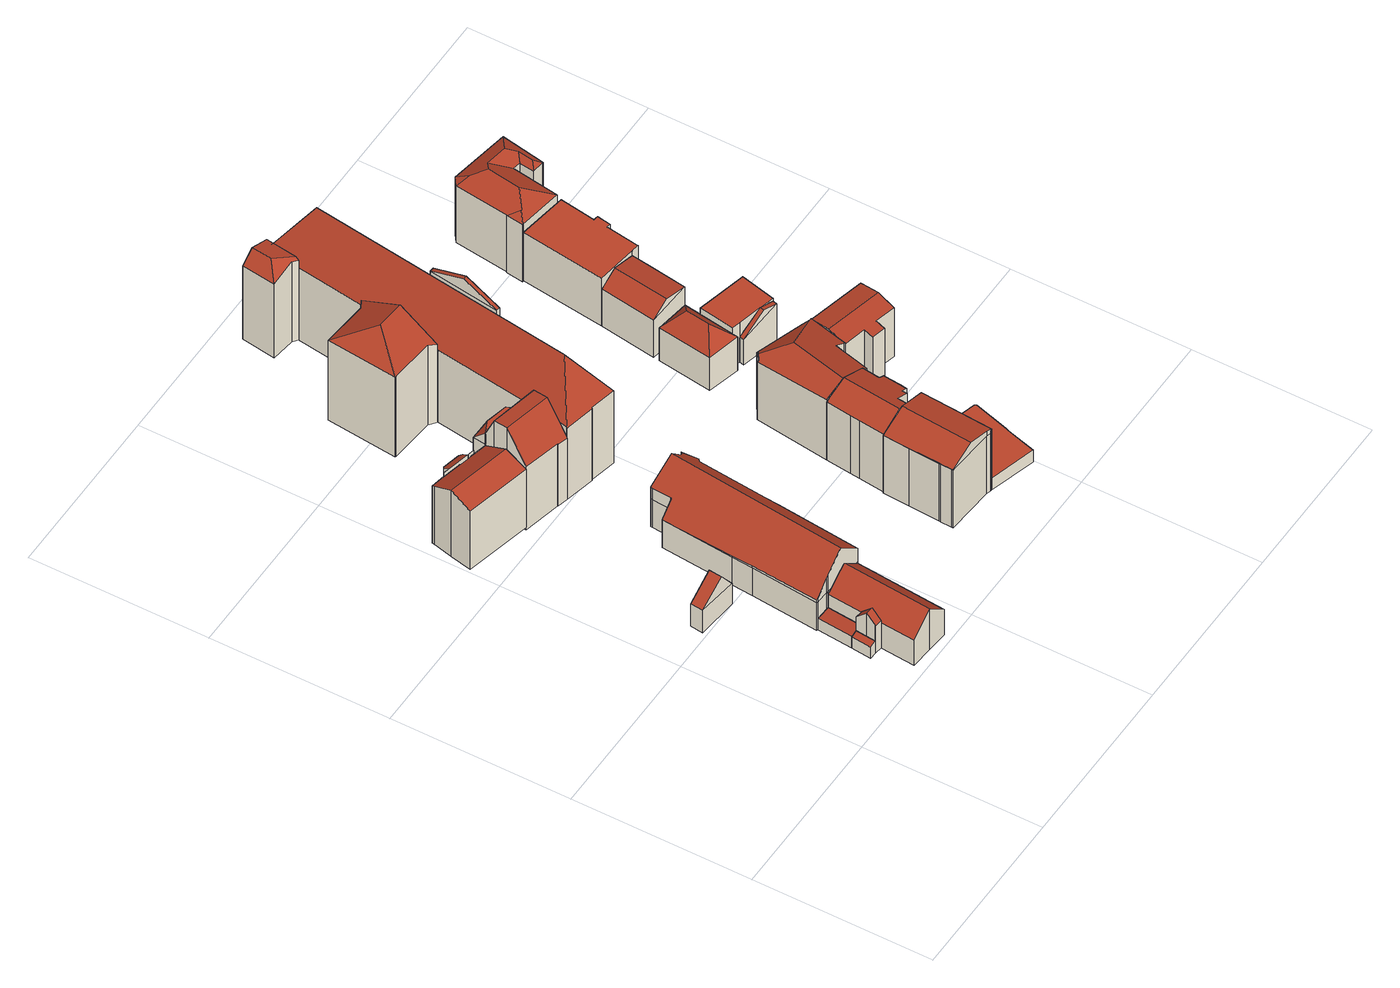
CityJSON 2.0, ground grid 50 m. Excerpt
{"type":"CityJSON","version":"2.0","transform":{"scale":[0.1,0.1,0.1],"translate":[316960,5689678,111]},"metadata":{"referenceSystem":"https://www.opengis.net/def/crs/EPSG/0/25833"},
"CityObjects":{
"building1":{"type":"Building","attributes":{"Gemeindeschluessel":14713000,"Geometrietyp2DReferenz":"3000","function":"31001_9998","roofType":"9999"},"children":["building1-1","building1-2"]},
"building1-1":{"type":"BuildingPart","attributes":{"Dachtyp_tdc":"tdcPolyFlatRoof","Dachneigung":3.26,"QualitaetDacherkennung":76,"Geometrietyp2DReferenz":"3000","roofType":"2100","measuredHeight":4.18},"parents":["building1"],"geometry":[{"type":"MultiSurface","lod":"2","boundaries":[[[0,1,2,3]],[[4,5,6,7,8]],[[5,9,10,6]],[[9,11,12,10]],[[11,0,3,12]],[[11,9,5,4,13,1,0]],[[3,2,7,6,10,12]],[[4,8,13]],[[8,7,2,1,13]]],"semantics":{"surfaces":[{"type":"WallSurface"},{"type":"RoofSurface"},{"type":"GroundSurface"},{"type":"ClosureSurface"}],"values":[0,0,0,0,0,1,2,0,3]}}]},
"building1-2":{"type":"BuildingPart","attributes":{"Dachtyp_tdc":"tdcPolyFlatRoof","Dachneigung":18.22,"QualitaetDacherkennung":62,"Geometrietyp2DReferenz":"3000","roofType":"2100","measuredHeight":4.4},"parents":["building1"],"geometry":[{"type":"MultiSurface","lod":"2","boundaries":[[[14,15,16,2,1]],[[15,17,18,16]],[[17,8,7,18]],[[17,15,14,13,8]],[[7,2,16,18]],[[1,13,14]],[[2,7,8,13,1]]],"semantics":{"surfaces":[{"type":"WallSurface"},{"type":"RoofSurface"},{"type":"GroundSurface"},{"type":"ClosureSurface"}],"values":[0,0,0,1,2,0,3]}}]},
"building2":{"type":"Building","attributes":{"name":"Grundschule am Floßplatz","Dachtyp_tdc":"tdcGableRoof","Gemeindeschluessel":14713000,"Dachneigung":34.61,"QualitaetDacherkennung":3,"Geometrietyp2DReferenz":"3000","function":"31001_3021","roofType":"3100","measuredHeight":12.96},"geometry":[{"type":"MultiSurface","lod":"2","boundaries":[[[19,20,21,22]],[[20,23,24,21]],[[23,25,26,24]],[[25,19,22,26]],[[23,20,27]],[[19,25,28]],[[20,19,28,27]],[[25,23,27,28]],[[22,21,24,26]]],"semantics":{"surfaces":[{"type":"WallSurface"},{"type":"RoofSurface"},{"type":"GroundSurface"}],"values":[0,0,0,0,0,0,1,1,2]}}]},
"building3":{"type":"Building","attributes":{"Gemeindeschluessel":14713000,"Geometrietyp2DReferenz":"3000","function":"31001_9998","roofType":"9999"},"children":["building3-1","building3-2"]},
"building3-1":{"type":"BuildingPart","attributes":{"Dachtyp_tdc":"tdcGableRoof","Dachneigung":45.61,"QualitaetDacherkennung":83,"Geometrietyp2DReferenz":"3000","roofType":"3100","measuredHeight":12.06},"parents":["building3"],"geometry":[{"type":"MultiSurface","lod":"2","boundaries":[[[29,30,31,32,33]],[[30,34,35,31]],[[34,36,37,35]],[[36,38,39,37]],[[38,40,41,42,39]],[[36,34,30,29,43]],[[43,44,40,38,36]],[[45,46,32,31,35,37,39,42]],[[47,48,44,43]],[[46,45,48,47]],[[29,33,47,43]],[[46,47,33,32]],[[44,48,41,40]],[[48,45,42,41]]],"semantics":{"surfaces":[{"type":"WallSurface"},{"type":"RoofSurface"},{"type":"GroundSurface"},{"type":"ClosureSurface"}],"values":[0,0,0,0,0,1,1,2,0,3,0,3,0,3]}}]},
"building3-2":{"type":"BuildingPart","attributes":{"Dachtyp_tdc":"tdcGableRoof","Dachneigung":40.11,"QualitaetDacherkennung":67,"Geometrietyp2DReferenz":"3000","roofType":"3100","measuredHeight":14.02},"parents":["building3"],"geometry":[{"type":"MultiSurface","lod":"2","boundaries":[[[49,50,51,52]],[[50,53,54,51]],[[53,33,32,54]],[[41,55,56,42]],[[55,57,58,56]],[[57,59,60,58]],[[59,61,62,60]],[[61,49,52,62]],[[57,55,41,48,47,33,53,50]],[[50,49,61,59,57]],[[52,51,54,32,46,45,42,56,58,60,62]],[[45,46,47,48]],[[46,32,33,47]],[[41,42,45,48]]],"semantics":{"surfaces":[{"type":"WallSurface"},{"type":"RoofSurface"},{"type":"GroundSurface"},{"type":"ClosureSurface"}],"values":[0,0,0,0,0,0,0,0,1,1,2,3,3,3]}}]},
"building4":{"type":"Building","attributes":{"Gemeindeschluessel":14713000,"Geometrietyp2DReferenz":"3000","function":"31001_9998","roofType":"9999"},"children":["building4-1","building4-2"]},
"building4-1":{"type":"BuildingPart","attributes":{"Dachtyp_tdc":"tdcGableRoof","Dachneigung":25.74,"QualitaetDacherkennung":39,"Geometrietyp2DReferenz":"3000","roofType":"3100","measuredHeight":22.85},"parents":["building4"],"geometry":[{"type":"MultiSurface","lod":"2","boundaries":[[[63,64,65,66]],[[64,67,68,65]],[[67,69,70,68]],[[69,71,72,70]],[[71,73,74,72]],[[73,75,76,74]],[[75,77,78,76]],[[77,79,80,78]],[[73,71,69,67]],[[67,64,63,81,79,77,75,73]],[[80,82,66,65,68,70,72,74,76,78]],[[82,80,79,81]],[[63,66,82,81]]],"semantics":{"surfaces":[{"type":"WallSurface"},{"type":"RoofSurface"},{"type":"GroundSurface"},{"type":"ClosureSurface"}],"values":[0,0,0,0,0,0,0,0,1,1,2,3,3]}}]},
"building4-2":{"type":"BuildingPart","attributes":{"Dachtyp_tdc":"tdcPolyFlatRoof","Dachneigung":32.66,"QualitaetDacherkennung":33,"Geometrietyp2DReferenz":"3000","roofType":"2100","measuredHeight":21.07},"parents":["building4"],"geometry":[{"type":"MultiSurface","lod":"2","boundaries":[[[83,84,85,80,79]],[[84,86,87,85]],[[86,88,89,87]],[[88,90,91,89]],[[90,92,93,91]],[[92,94,95,96,93]],[[97,63,66,63]],[[98,97,94,92,90,88,86,84,83]],[[80,85,87,89,91,93,96,66,96,82]],[[63,95,94,97]],[[66,96,95,63]],[[81,95,94,97,98]],[[82,96,95,81]],[[83,79,81,98]],[[79,80,82,81]]],"semantics":{"surfaces":[{"type":"WallSurface"},{"type":"RoofSurface"},{"type":"GroundSurface"},{"type":"ClosureSurface"}],"values":[0,0,0,0,0,0,0,1,2,0,0,0,3,0,3]}}]},
"building5":{"type":"Building","attributes":{"Dachtyp_tdc":"tdcFreeFormRoof","Gemeindeschluessel":14713000,"Dachneigung":46.4,"QualitaetDacherkennung":31,"Geometrietyp2DReferenz":"3000","function":"31001_9998","roofType":"5000","measuredHeight":20.5},"geometry":[{"type":"MultiSurface","lod":"2","boundaries":[[[99,100,101,102]],[[100,103,104,101]],[[103,105,106,104]],[[105,107,108,106]],[[107,109,110,108]],[[109,111,112,110]],[[111,113,114,112]],[[113,115,116,114]],[[115,117,118,116]],[[117,119,120,118]],[[119,121,122,120]],[[121,123,124,122]],[[123,125,126,124]],[[125,127,128,126]],[[127,129,130,128]],[[129,131,132,130]],[[131,133,134,132]],[[133,135,136,134]],[[135,99,102,136]],[[137,138,139,140,141,103,142,143,144,145,146,147,148,149]],[[150,151,152,149,148,153,154,155,156]],[[119,150,156,121]],[[121,156,155,123]],[[123,155,154,125]],[[125,154,153,127]],[[127,153,148,147,129]],[[113,137,149,152,115]],[[115,152,151,117]],[[117,151,150,119]],[[129,147,146,131]],[[131,146,145,133]],[[133,145,144,135]],[[135,144,143,99]],[[99,143,142,100]],[[100,142,103]],[[105,141,140,107]],[[103,141,105]],[[107,140,139,109]],[[109,139,138,111]],[[111,138,137,113]],[[102,101,104,106,108,110,112,114,116,118,120,122,124,126,128,130,132,134,136]]],"semantics":{"surfaces":[{"type":"WallSurface"},{"type":"RoofSurface"},{"type":"GroundSurface"}],"values":[0,0,0,0,0,0,0,0,0,0,0,0,0,0,0,0,0,0,0,1,1,0,0,0,0,0,0,0,0,0,0,0,0,0,0,0,0,0,0,0,2]}}]},
"building6":{"type":"Building","attributes":{"Gemeindeschluessel":14713000,"Geometrietyp2DReferenz":"3000","function":"31001_9998","roofType":"9999"},"children":["building6-1","building6-2","building6-3","building6-4","building6-5","building6-6"]},
"building6-1":{"type":"BuildingPart","attributes":{"Dachtyp_tdc":"tdcFreeFormRoof","Dachneigung":69.79,"QualitaetDacherkennung":22,"Geometrietyp2DReferenz":"3000","roofType":"5000","measuredHeight":25.45},"parents":["building6"],"geometry":[{"type":"MultiSurface","lod":"2","boundaries":[[[157,158,159,160]],[[158,161,162,159]],[[161,163,164,162]],[[165,157,160,166]],[[157,167,168]],[[169,170,171,172]],[[167,173,174,172,171,168]],[[170,175,157,168,171]],[[157,175,158]],[[158,175,170,169,161]],[[165,173,167,157]],[[161,169,172,163]],[[160,159,162,164,166]],[[166,164,163,165]],[[163,172,174,173,165]]],"semantics":{"surfaces":[{"type":"WallSurface"},{"type":"RoofSurface"},{"type":"GroundSurface"},{"type":"ClosureSurface"}],"values":[0,0,0,0,1,1,1,1,0,0,0,0,2,3,3]}}]},
"building6-2":{"type":"BuildingPart","attributes":{"Dachtyp_tdc":"tdcGableRoof","Dachneigung":22.19,"QualitaetDacherkennung":82,"Geometrietyp2DReferenz":"3000","roofType":"3100","measuredHeight":33.06},"parents":["building6"],"geometry":[{"type":"MultiSurface","lod":"2","boundaries":[[[176,177,178,179,180]],[[177,181,182,178]],[[181,183,184,185,182]],[[181,177,186]],[[176,183,187]],[[177,176,187,186]],[[183,181,186,187]],[[179,178,182,185]],[[180,184,183,176]],[[180,179,185,184]]],"semantics":{"surfaces":[{"type":"WallSurface"},{"type":"RoofSurface"},{"type":"GroundSurface"},{"type":"ClosureSurface"}],"values":[0,0,0,0,0,1,1,2,0,3]}}]},
"building6-3":{"type":"BuildingPart","attributes":{"Dachtyp_tdc":"tdcCutGableRoof","Dachneigung":58.55,"QualitaetDacherkennung":7,"Geometrietyp2DReferenz":"3000","roofType":"9999","measuredHeight":31.28},"parents":["building6"],"geometry":[{"type":"MultiSurface","lod":"2","boundaries":[[[188,189,190,191]],[[189,192,193,190]],[[192,194,195,193]],[[194,196,197,195]],[[196,198,199,197]],[[198,200,173,165,166,199]],[[172,164,163]],[[172,201,202,164]],[[196,194,192,189,188,203,204,205]],[[206,207,201,172,174,200,198]],[[205,206,198,196]],[[191,190,193,195,197,199,166,164,202,208,209,210]],[[174,173,200]],[[163,164,166,165]],[[172,163,165,173,174]],[[211,207,206]],[[208,202,201,207,211]],[[212,211,206,205]],[[209,208,211,212]],[[204,212,205]],[[188,191,210,203]],[[209,212,204,203,210]]],"semantics":{"surfaces":[{"type":"WallSurface"},{"type":"RoofSurface"},{"type":"GroundSurface"},{"type":"ClosureSurface"}],"values":[0,0,0,0,0,0,0,0,1,1,1,2,0,3,3,0,3,0,3,0,3,3]}}]},
"building6-4":{"type":"BuildingPart","attributes":{"Dachtyp_tdc":"tdcHipAndGableRoof","Dachneigung":28.43,"QualitaetDacherkennung":37,"Geometrietyp2DReferenz":"3000","roofType":"5000","measuredHeight":33.02},"parents":["building6"],"geometry":[{"type":"MultiSurface","lod":"2","boundaries":[[[213,214,215,216,217]],[[214,218,219,215]],[[218,220,221,219]],[[220,222,223,221]],[[222,224,225,223]],[[224,226,227,225]],[[226,228,227]],[[222,220,229]],[[220,218,214,213,230,229]],[[230,226,224,222,229]],[[231,216,215,219,221,223,225,227]],[[232,228,226,230]],[[231,227,228,232]],[[213,217,232,230]],[[231,232,217,216]]],"semantics":{"surfaces":[{"type":"WallSurface"},{"type":"RoofSurface"},{"type":"GroundSurface"},{"type":"ClosureSurface"}],"values":[0,0,0,0,0,0,0,1,1,1,2,0,3,0,3]}}]},
"building6-5":{"type":"BuildingPart","attributes":{"Dachtyp_tdc":"tdcFreeFormRoof","Dachneigung":59.21,"QualitaetDacherkennung":7,"Geometrietyp2DReferenz":"3000","roofType":"5000","measuredHeight":38.52},"parents":["building6"],"geometry":[{"type":"MultiSurface","lod":"2","boundaries":[[[233,234,235,236]],[[234,180,179,235]],[[184,237,238,185]],[[237,239,240,238]],[[239,241,242,240]],[[241,243,244,242]],[[243,245,246,244]],[[245,247,248,246]],[[247,249,250,248]],[[249,251,188,191,250]],[[252,202,201]],[[252,253,254,202]],[[253,217,216,254]],[[228,255,227]],[[255,256,257,227]],[[258,259,260,261]],[[259,262,263,260]],[[262,264,265,263]],[[264,266,267,265]],[[266,233,236,267]],[[262,259,258,268]],[[258,269,256,255,228,232,217,253,252,207,211,212,204,270,271,268]],[[270,251,249,247,245,271]],[[245,243,241,239,237,184,180,234,233,266,264,262,268,271]],[[236,235,179,185,238,240,242,244,246,248,250,191,210,209,208,202,254,216,231,227,257,272,261,260,263,265,267]],[[185,179,180,184]],[[203,188,251,270]],[[210,191,188,203]],[[204,203,270]],[[201,207,252]],[[202,208,211,207,201]],[[208,209,212,211]],[[209,210,203,204,212]],[[227,231,232,228]],[[231,216,217,232]],[[261,272,269,258]],[[272,257,256,269]]],"semantics":{"surfaces":[{"type":"WallSurface"},{"type":"RoofSurface"},{"type":"GroundSurface"},{"type":"ClosureSurface"}],"values":[0,0,0,0,0,0,0,0,0,0,0,0,0,0,0,0,0,0,0,0,1,1,1,1,2,3,0,3,0,0,3,3,3,3,3,3,3]}}]},
"building6-6":{"type":"BuildingPart","attributes":{"Dachtyp_tdc":"tdcHipAndGableRoof","Dachneigung":49.85,"QualitaetDacherkennung":31,"Geometrietyp2DReferenz":"3000","roofType":"5000","measuredHeight":29.29},"parents":["building6"],"geometry":[{"type":"MultiSurface","lod":"2","boundaries":[[[273,274,258,261,275]],[[276,277,278,257,256]],[[277,279,280,278]],[[279,281,282,280]],[[281,283,284,282]],[[283,273,275,284]],[[279,277,276,285,286]],[[285,274,273,286]],[[273,283,281,279,286]],[[275,261,272,257,278,280,282,284]],[[285,269,258,274]],[[269,272,261,258]],[[276,256,269,285]],[[272,269,256,257]]],"semantics":{"surfaces":[{"type":"WallSurface"},{"type":"RoofSurface"},{"type":"GroundSurface"},{"type":"ClosureSurface"}],"values":[0,0,0,0,0,0,1,1,1,2,0,3,0,3]}}]},
"building7":{"type":"Building","attributes":{"Dachtyp_tdc":"tdcFreeFormRoof","Gemeindeschluessel":14713000,"Dachneigung":23.49,"QualitaetDacherkennung":49,"Geometrietyp2DReferenz":"3000","function":"31001_9998","roofType":"5000","measuredHeight":23.31},"geometry":[{"type":"MultiSurface","lod":"2","boundaries":[[[287,288,289,290]],[[288,291,292,289]],[[291,293,294,292]],[[293,295,296,294]],[[295,297,298,296]],[[297,299,300,298]],[[299,301,302,300]],[[301,303,304,302]],[[303,305,306,304]],[[305,307,308,306]],[[307,309,310,308]],[[309,311,312,310]],[[311,287,290,312]],[[313,314,315,316,317,318,319,320]],[[318,321,295,322,323,324,325,326,319]],[[309,320,319,326,311]],[[311,326,325,287]],[[287,325,324,288]],[[288,324,323,291]],[[291,323,322,293]],[[293,322,295]],[[295,321,297]],[[297,321,318,317,299]],[[307,313,320,309]],[[299,317,316,301]],[[301,316,315,303]],[[303,315,314,305]],[[305,314,313,307]],[[290,289,292,294,296,298,300,302,304,306,308,310,312]]],"semantics":{"surfaces":[{"type":"WallSurface"},{"type":"RoofSurface"},{"type":"GroundSurface"}],"values":[0,0,0,0,0,0,0,0,0,0,0,0,0,1,1,0,0,0,0,0,0,0,0,0,0,0,0,0,2]}}]},
"building8":{"type":"Building","attributes":{"Dachtyp_tdc":"tdcFreeFormRoof","Gemeindeschluessel":14713000,"Dachneigung":20.38,"QualitaetDacherkennung":72,"Geometrietyp2DReferenz":"3000","function":"31001_9998","roofType":"5000","measuredHeight":22.98},"geometry":[{"type":"MultiSurface","lod":"2","boundaries":[[[327,328,329,330]],[[328,331,332,329]],[[331,333,334,332]],[[333,335,336,334]],[[335,337,338,336]],[[337,339,340,338]],[[339,341,342,340]],[[341,343,344,342]],[[343,345,346,344]],[[345,347,348,346]],[[347,349,350,348]],[[349,351,352,350]],[[351,353,354,352]],[[353,355,356,354]],[[355,357,358,356]],[[357,327,330,358]],[[359,360,339,337,335,333,331,328]],[[343,341,360,359,327,357,355,353,351,349,347,345]],[[328,327,359]],[[341,339,360]],[[330,329,332,334,336,338,340,342,344,346,348,350,352,354,356,358]]],"semantics":{"surfaces":[{"type":"WallSurface"},{"type":"RoofSurface"},{"type":"GroundSurface"}],"values":[0,0,0,0,0,0,0,0,0,0,0,0,0,0,0,0,1,1,0,0,2]}}]},
"building9":{"type":"Building","attributes":{"Dachtyp_tdc":"tdcPolyFlatRoof","Gemeindeschluessel":14713000,"Dachneigung":0,"QualitaetDacherkennung":69,"Geometrietyp2DReferenz":"3000","function":"31001_9998","roofType":"1000","measuredHeight":4.03},"geometry":[{"type":"MultiSurface","lod":"2","boundaries":[[[361,362,363,364]],[[362,365,366,363]],[[365,367,304,366]],[[367,368,302,304]],[[368,369,370,302]],[[369,371,372,370]],[[371,373,374,372]],[[373,375,376,374]],[[375,377,378,376]],[[377,361,364,378]],[[377,375,373,371,369,368,367,365,362,361]],[[364,363,366,304,302,370,372,374,376,378]]],"semantics":{"surfaces":[{"type":"WallSurface"},{"type":"RoofSurface"},{"type":"GroundSurface"}],"values":[0,0,0,0,0,0,0,0,0,0,1,2]}}]},
"building10":{"type":"Building","attributes":{"Dachtyp_tdc":"tdcFreeFormRoof","Gemeindeschluessel":14713000,"Dachneigung":24.16,"QualitaetDacherkennung":29,"Geometrietyp2DReferenz":"3000","function":"31001_9998","roofType":"5000","measuredHeight":22.96},"geometry":[{"type":"MultiSurface","lod":"2","boundaries":[[[379,380,381,382]],[[380,383,384,381]],[[383,385,386,384]],[[385,387,388,386]],[[387,389,390,388]],[[389,391,392,390]],[[391,393,394,392]],[[393,395,396,394]],[[395,397,398,396]],[[397,399,400,398]],[[399,401,402,400]],[[401,403,404,402]],[[403,405,406,404]],[[405,407,408,406]],[[407,409,342,408]],[[409,410,340,342]],[[410,379,382,340]],[[411,391,389,387,385,412,413]],[[414,413,412,383,380,379,410]],[[407,405,403,401,399,397,395,393,411,413,414,409]],[[385,383,412]],[[393,391,411]],[[410,409,414]],[[382,381,384,386,388,390,392,394,396,398,400,402,404,406,408,342,340]]],"semantics":{"surfaces":[{"type":"WallSurface"},{"type":"RoofSurface"},{"type":"GroundSurface"}],"values":[0,0,0,0,0,0,0,0,0,0,0,0,0,0,0,0,0,1,1,1,0,0,0,2]}}]},
"building11":{"type":"Building","attributes":{"Dachtyp_tdc":"tdcHipRoof","Gemeindeschluessel":14713000,"Dachneigung":47.55,"QualitaetDacherkennung":65,"Geometrietyp2DReferenz":"3000","function":"31001_9998","roofType":"3200","measuredHeight":16.4},"geometry":[{"type":"MultiSurface","lod":"2","boundaries":[[[415,416,417,418]],[[416,419,420,417]],[[419,421,422,420]],[[421,415,418,422]],[[419,416,423]],[[415,421,424]],[[416,415,424,423]],[[421,419,423,424]],[[418,417,420,422]]],"semantics":{"surfaces":[{"type":"WallSurface"},{"type":"RoofSurface"},{"type":"GroundSurface"}],"values":[0,0,0,0,1,1,1,1,2]}}]},
"building12":{"type":"Building","attributes":{"Gemeindeschluessel":14713000,"Dachtyp_tdc":"tdcFreeFormRoof","Dachneigung":10.67,"QualitaetDacherkennung":47,"Geometrietyp2DReferenz":"3000","function":"31001_9998","roofType":"5000","measuredHeight":16.05},"geometry":[{"type":"MultiSurface","lod":"2","boundaries":[[[425,426,427,428]],[[426,429,430,427]],[[429,431,432,430]],[[431,433,434,432]],[[433,425,428,434]],[[435,436,429,426]],[[425,433,431,436,435]],[[426,425,435]],[[431,429,436]],[[428,427,430,432,434]]],"semantics":{"surfaces":[{"type":"WallSurface"},{"type":"RoofSurface"},{"type":"GroundSurface"}],"values":[0,0,0,0,0,1,1,0,0,2]}}]},
"building13":{"type":"Building","attributes":{"Gemeindeschluessel":14713000,"Geometrietyp2DReferenz":"3000","function":"31001_9998","roofType":"9999"},"children":["building13-1","building13-2"]},
"building13-1":{"type":"BuildingPart","attributes":{"Dachtyp_tdc":"tdcGableRoof","Dachneigung":36.1,"QualitaetDacherkennung":6,"Geometrietyp2DReferenz":"3000","roofType":"3100","measuredHeight":13.65},"parents":["building13"],"geometry":[{"type":"MultiSurface","lod":"2","boundaries":[[[437,438,439,440]],[[438,441,442,439]],[[441,443,444,442]],[[441,438,445]],[[438,437,446,447,445]],[[443,441,445,447,448]],[[440,439,442,444]],[[440,444,443,437]],[[447,446,448]],[[448,446,437,443]]],"semantics":{"surfaces":[{"type":"WallSurface"},{"type":"RoofSurface"},{"type":"GroundSurface"},{"type":"ClosureSurface"}],"values":[0,0,0,0,1,1,2,3,0,3]}}]},
"building13-2":{"type":"BuildingPart","attributes":{"Dachtyp_tdc":"tdcPolyFlatRoof","Dachneigung":0,"QualitaetDacherkennung":55,"Geometrietyp2DReferenz":"3000","roofType":"1000","measuredHeight":13.57},"parents":["building13"],"geometry":[{"type":"MultiSurface","lod":"2","boundaries":[[[449,450,451,452]],[[450,453,454,451]],[[453,455,437,440,454]],[[456,457,458,444,443]],[[457,449,452,458]],[[457,456,448,446,455,453,450,449]],[[452,451,454,440,444,458]],[[443,448,456]],[[446,437,455]],[[443,444,440,437]],[[443,437,446,448]]],"semantics":{"surfaces":[{"type":"WallSurface"},{"type":"RoofSurface"},{"type":"GroundSurface"},{"type":"ClosureSurface"}],"values":[0,0,0,0,0,1,2,0,0,3,3]}}]},
"building14":{"type":"Building","attributes":{"Dachtyp_tdc":"tdcFreeFormRoof","Gemeindeschluessel":14713000,"Dachneigung":12.69,"QualitaetDacherkennung":55,"Geometrietyp2DReferenz":"3000","function":"31001_9998","roofType":"5000","measuredHeight":18.04},"geometry":[{"type":"MultiSurface","lod":"2","boundaries":[[[459,460,461,462]],[[460,463,464,461]],[[463,465,466,464]],[[465,467,468,466]],[[467,469,470,468]],[[469,471,472,470]],[[471,473,474,472]],[[473,475,476,474]],[[475,477,478,476]],[[477,459,462,478]],[[479,471,469,467,465,480]],[[460,459,477,475,473,479,480,463]],[[465,463,480]],[[473,471,479]],[[462,461,464,466,468,470,472,474,476,478]]],"semantics":{"surfaces":[{"type":"WallSurface"},{"type":"RoofSurface"},{"type":"GroundSurface"}],"values":[0,0,0,0,0,0,0,0,0,0,1,1,0,0,2]}}]},
"building15":{"type":"Building","attributes":{"Dachtyp_tdc":"tdcPolyFlatRoof","Gemeindeschluessel":14713000,"Dachneigung":0,"QualitaetDacherkennung":42,"Geometrietyp2DReferenz":"3000","function":"31001_9998","roofType":"1000","measuredHeight":16.67},"geometry":[{"type":"MultiSurface","lod":"2","boundaries":[[[481,482,483,484]],[[482,485,486,483]],[[485,487,488,486]],[[487,489,490,488]],[[489,491,492,490]],[[491,493,494,492]],[[493,495,496,494]],[[495,497,498,496]],[[497,499,500,498]],[[499,501,502,500]],[[501,481,484,502]],[[501,499,497,495,493,491,489,487,485,482,481]],[[484,483,486,488,490,492,494,496,498,500,502]]],"semantics":{"surfaces":[{"type":"WallSurface"},{"type":"RoofSurface"},{"type":"GroundSurface"}],"values":[0,0,0,0,0,0,0,0,0,0,0,1,2]}}]},
"building16":{"type":"Building","attributes":{"Dachtyp_tdc":"tdcFreeFormRoof","Gemeindeschluessel":14713000,"Dachneigung":29.72,"QualitaetDacherkennung":63,"Geometrietyp2DReferenz":"3000","function":"31001_9998","roofType":"5000","measuredHeight":23.33},"geometry":[{"type":"MultiSurface","lod":"2","boundaries":[[[503,504,505,506]],[[504,507,508,505]],[[507,509,510,508]],[[509,511,512,510]],[[511,513,514,512]],[[513,515,516,514]],[[515,517,518,516]],[[517,519,520,518]],[[519,521,522,520]],[[521,523,524,522]],[[523,525,526,524]],[[525,527,528,526]],[[527,503,506,528]],[[529,530,531,527,525]],[[532,533,529,525,523]],[[534,532,523,521]],[[535,534,521,519]],[[535,519,517]],[[533,532,534,535,517,515]],[[536,530,529,533,515,513]],[[536,513,511]],[[537,531,530,536,511,509]],[[538,537,509,507]],[[539,538,507,504]],[[539,504,503]],[[531,537,538,539,503,527]],[[506,505,508,510,512,514,516,518,520,522,524,526,528]]],"semantics":{"surfaces":[{"type":"WallSurface"},{"type":"RoofSurface"},{"type":"GroundSurface"}],"values":[0,0,0,0,0,0,0,0,0,0,0,0,0,1,1,1,1,1,1,1,1,1,1,1,1,1,2]}}]}
},
"vertices":[
[285,173,73],[263,175,72],[263,175,31],[285,173,31],[245,176,71],[253,274,71],[253,274,31],[245,176,31],[245,176,69],[289,271,73],[289,271,31],[294,271,73],[294,271,31],[250,175,71],
[263,175,75],[258,119,75],[258,119,31],[240,120,69],[240,120,31],
[232,534,90],[229,496,90],[229,496,20],[232,534,20],[113,507,97],[113,507,20],[116,543,97],[116,543,20],[188,500,149],[191,537,149],
[280,115,126],[258,118,126],[258,118,33],[280,115,33],[280,115,119],[258,119,128],[258,119,33],[261,144,153],[261,144,33],[263,175,122],[263,175,33],[285,173,121],[285,173,119],[285,173,33],[283,142,153],[286,173,121],[286,173,33],[283,142,33],[283,142,119],[286,173,119],
[392,10,121],[335,15,173],[335,15,33],[392,10,33],[272,20,119],[272,20,33],[294,271,119],[294,271,33],[357,265,173],[357,265,33],[412,260,123],[412,260,33],[414,260,121],[414,260,33],
[169,1174,216],[207,1165,216],[207,1165,18],[169,1174,18],[198,1102,247],[198,1102,18],[189,1041,219],[189,1041,18],[4,1084,219],[4,1084,18],[17,1144,247],[17,1144,18],[29,1197,220],[29,1197,18],[31,1205,216],[31,1205,18],[72,1197,216],[72,1197,18],[71,1196,216],[71,1196,18],
[72,1197,229],[88,1193,229],[88,1193,18],[92,1210,217],[92,1210,18],[98,1214,214],[98,1214,18],[149,1203,214],[149,1203,18],[154,1196,217],[154,1196,18],[149,1178,229],[149,1178,216],[149,1178,18],[169,1174,229],[71,1196,229],
[266,464,128],[271,522,128],[271,522,32],[266,464,32],[288,726,128],[288,726,32],[291,726,128],[291,726,32],[328,723,128],[328,723,32],[328,726,128],[328,726,32],[332,778,128],[332,778,32],[333,785,128],[333,785,32],[428,757,128],[428,757,32],[446,769,128],[446,769,32],[469,734,128],[469,734,32],[451,722,128],[451,722,32],[435,532,128],[435,532,32],[432,492,128],[432,492,32],[412,260,128],[412,260,32],[294,271,128],[294,271,32],[289,271,128],[289,271,32],[253,274,128],[253,274,32],[249,275,128],[249,275,32],[333,785,168],[332,778,168],[328,726,170],[328,723,170],[291,726,131],[271,522,133],[266,464,135],[249,275,139],[253,274,143],[289,271,180],[294,271,186],[343,266,237],[397,766,237],[469,734,169],[446,769,194],[428,757,208],[412,260,175],[432,492,180],[435,532,180],[451,722,184],
[212,1202,219],[314,1179,219],[314,1179,9],[212,1202,9],[321,1170,219],[321,1170,9],[317,1142,219],[317,1142,9],[207,1165,219],[207,1165,9],[207,1166,257],[241,1179,263],[321,1170,229],[318,1175,232],[301,1166,263],[317,1142,256],[207,1165,256],[313,1143,256],[314,1179,222],
[555,1529,298],[567,1528,298],[567,1528,9],[555,1529,9],[555,1529,260],[539,1327,298],[539,1327,9],[528,1329,298],[528,1329,260],[528,1329,9],[553,1428,339],[542,1429,339],
[323,1009,221],[294,1016,222],[294,1016,9],[323,1009,9],[293,1018,225],[293,1018,9],[189,1041,227],[189,1041,9],[198,1099,322],[198,1099,9],[204,1139,319],[204,1139,9],[207,1165,258],[341,1137,256],[341,1137,9],[323,1011,225],[326,1032,260],[331,1070,322],[337,1110,319],[340,1135,260],[337,1110,9],[331,1070,9],[323,1011,9],[337,1110,260],[331,1070,260],
[376,1401,280],[357,1415,286],[357,1415,9],[376,1401,9],[376,1401,260],[232,1427,286],[232,1427,9],[229,1427,286],[229,1427,9],[248,1625,286],[248,1625,9],[377,1613,286],[377,1613,9],[408,1630,275],[408,1630,9],[408,1630,260],[312,1520,339],[392,1513,339],[392,1513,9],[392,1513,260],
[573,1640,256],[570,1640,260],[570,1640,9],[573,1640,9],[513,1220,260],[513,1220,9],[516,1219,255],[516,1219,9],[499,1096,256],[499,1096,9],[496,1095,260],[496,1095,9],[480,976,260],[480,976,9],[408,992,260],[408,992,9],[406,991,256],[406,991,9],[323,1009,256],[341,1137,260],[377,1400,260],[377,1400,9],[408,1630,259],[433,1818,260],[433,1818,9],[446,1915,260],[464,1911,260],[464,1911,9],[446,1915,9],[603,1880,260],[603,1880,9],[587,1763,259],[587,1763,9],[589,1763,256],[589,1763,9],[514,1818,394],[434,1827,260],[323,1011,260],[413,1073,394],[434,1827,9],
[399,1926,302],[446,1915,293],[399,1926,9],[433,1818,286],[419,1829,287],[419,1829,9],[354,1838,263],[354,1838,9],[367,1933,263],[367,1933,9],[377,1931,275],[377,1931,9],[434,1827,293],[391,1869,302],
[691,172,242],[692,201,242],[692,201,43],[691,172,43],[692,206,242],[692,206,43],[697,291,242],[697,291,43],[701,366,242],[701,366,43],[703,366,242],[703,366,43],[803,359,242],[803,359,43],[857,355,242],[857,355,43],[842,152,242],[842,152,43],[840,152,242],[840,152,43],[839,152,242],[839,152,43],[826,156,242],[826,156,43],[690,166,242],[690,166,43],[839,152,255],[840,152,255],[842,152,254],[857,355,254],[803,359,269],[779,361,276],[764,160,276],[826,156,259],[703,366,243],[697,291,243],[692,206,244],[692,201,244],[691,172,244],[690,166,244],
[803,359,261],[703,366,244],[703,366,44],[803,359,44],[711,437,244],[711,437,44],[714,463,244],[714,463,44],[722,534,245],[722,534,44],[725,534,246],[725,534,44],[725,535,246],[725,535,44],[858,518,247],[858,518,44],[851,468,248],[851,468,44],[867,465,242],[867,465,44],[865,445,242],[865,445,44],[862,417,242],[862,417,44],[859,397,242],[859,397,44],[843,399,248],[843,399,44],[842,385,248],[842,385,44],[806,389,261],[806,389,44],[769,361,274],[788,527,274],
[998,208,83],[994,196,83],[994,196,43],[998,208,43],[971,115,83],[971,115,43],[842,152,83],[857,355,83],[881,349,83],[881,349,43],[935,334,83],[935,334,43],[1023,310,83],[1023,310,43],[1026,307,83],[1026,307,43],[1026,304,83],[1026,304,43],
[722,535,252],[748,742,244],[748,742,44],[722,535,44],[753,741,246],[753,741,44],[775,756,245],[775,756,44],[776,761,241],[776,761,44],[924,724,224],[924,724,44],[949,717,221],[949,717,44],[953,716,220],[953,716,44],[927,608,220],[927,608,44],[923,608,222],[923,608,44],[898,615,234],[898,615,44],[893,597,234],[893,597,44],[884,559,234],[884,559,44],[883,555,234],[883,555,44],[873,515,234],[873,515,44],[858,518,241],[725,535,253],[952,717,221],[767,751,250],[823,687,274],[784,527,274],
[769,886,159],[790,1038,158],[790,1038,45],[769,886,45],[882,1023,161],[882,1023,45],[859,864,161],[859,864,45],[830,987,209],[821,921,209],
[907,1039,192],[793,1055,172],[793,1055,44],[907,1039,44],[816,1213,172],[816,1213,44],[929,1197,193],[929,1197,44],[922,1146,193],[922,1146,44],[841,1049,205],[864,1206,205],
[991,846,174],[988,834,174],[988,834,47],[991,846,47],[880,860,134],[880,860,47],[883,872,134],[883,872,47],[947,844,184],[954,855,183],[950,856,184],[949,857,183],
[875,977,183],[1013,944,183],[1013,944,47],[875,977,47],[1014,944,183],[1014,944,47],[991,846,183],[883,872,183],[861,878,183],[861,878,47],
[984,567,209],[990,593,215],[990,593,47],[984,567,47],[927,608,215],[927,608,47],[953,716,217],[953,716,47],[954,718,216],[954,718,47],[1114,679,216],[1114,679,47],[1114,676,217],[1114,676,47],[1088,570,215],[1088,570,47],[1030,584,215],[1030,584,47],[1024,557,209],[1024,557,47],[1101,622,227],[940,661,227],
[969,1429,209],[983,1427,209],[983,1427,43],[969,1429,43],[968,1327,209],[968,1327,43],[981,1325,209],[981,1325,43],[975,1286,209],[975,1286,43],[964,1288,209],[964,1288,43],[951,1198,209],[951,1198,43],[951,1194,209],[951,1194,43],[929,1197,209],[929,1197,43],[816,1213,209],[816,1213,43],[846,1448,209],[846,1448,43],
[846,1448,237],[844,1448,237],[844,1448,40],[846,1448,40],[850,1497,237],[850,1497,40],[851,1496,237],[851,1496,40],[870,1648,237],[870,1648,40],[893,1665,237],[893,1665,40],[1063,1636,237],[1063,1636,40],[1041,1511,237],[1041,1511,40],[1039,1511,237],[1039,1511,40],[1004,1516,237],[1004,1516,40],[1010,1558,237],[1010,1558,40],[988,1561,237],[988,1561,40],[969,1429,237],[969,1429,40],[952,1611,261],[928,1594,273],[915,1501,273],[1032,1575,248],[1014,1601,261],[1026,1533,248],[1039,1514,238],[901,1630,255],[872,1469,251],[871,1469,251],[846,1450,238]
]}
